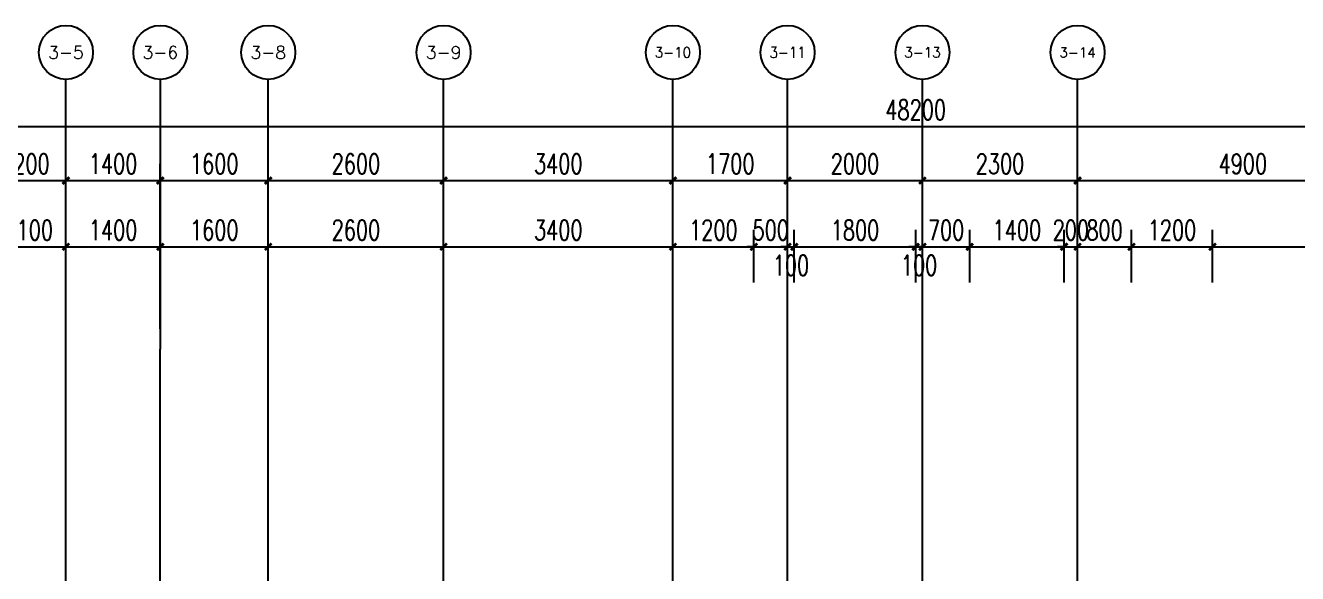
# Model space of a CAD drawing. Extents: x -129588 to 17450, y 1144 to 109436.
# Drawn here: x -33314 to -14453, y 34342 to 42469 of the extents above; entities that cross this region are included whole.
import ezdxf
from ezdxf.enums import TextEntityAlignment as Align

# ---------------------------------------------------------------- set-up
doc = ezdxf.new("R2010")
doc.units = 0
doc.header["$LTSCALE"] = 1000
doc.header["$MEASUREMENT"] = 0
for name, color, linetype in [('A-第三道尺寸线', 105, 'Continuous'), ('AXIS', 3, 'Continuous'), ('AXIS_TEXT', 7, 'Continuous'), ('DOTE', 16, 'Continuous')]:
    doc.layers.add(name, color=color, linetype=linetype)
doc.styles.add('_TCH_AXIS', font='COMPLEX', dxfattribs={"bigfont": 'GBCBIG'})
doc.styles.add('_TCH_DIM_T3', font='SIMPLEX.shx', dxfattribs={"width": 0.705882, "bigfont": 'GBCBIG.shx'})
doc.styles.add('COMPLEX', font='COMPLEX')
doc.dimstyles.new('_TCH_ARCH&&100', dxfattribs={"dimtxt": 297.5, "dimasz": 100, "dimexe": 250, "dimexo": 300, "dimgap": 100, "dimtad": 1, "dimdec": 0, "dimzin": 0, "dimdsep": 46, "dimtxsty": '_TCH_DIM_T3', "dimblk": 'ARCHTICK', "dimcen": 0.09, "dimclrt": 7, "dimazin": 2, "dimtfac": 1, "dimtdec": 0, "dimtix": 1, "dimtmove": 2, "dimatfit": 3, "dimfxl": 0, "dimtolj": 1, "dimtzin": 0, "dimarcsym": 0})

# ---------------------------------------------------------------- blocks, each defined once
blk = doc.blocks.new('zhouxianssceng0329')
at = {"layer": 'DOTE'}
for p, q in [((-32714, 146898), (-32714, 156469)), ((-31314, 140298), (-31314, 156469)), ((-29714, 140298), (-29714, 156469)), ((-27114, 132090), (-27114, 156469)), ((-23714, 132090), (-23714, 156469)), ((-22014, 143398), (-22014, 156469)), ((-20014, 143398), (-20014, 156469)), ((-17714, 143398), (-17714, 156469))]:
    blk.add_line(p, q, dxfattribs=at)
blk = doc.blocks.new('_ArchTick')
at = {"color": 0, "linetype": 'ByBlock', "const_width": 0.4}
blk.add_lwpolyline([(-0.5, -0.5), (0.5, 0.5)], dxfattribs=at)
blk = doc.blocks.new('*D647')
at = {"layer": 'A-第三道尺寸线', "color": 0, "lineweight": -2, "transparency": 16777216}
for p, q in [((-33814, 38659), (-33814, 39437)), ((-32714, 38659), (-32714, 39437)), ((-33814, 39187), (-32714, 39187))]:
    blk.add_line(p, q, dxfattribs=at)
at = {"layer": 'Defpoints', "color": 0, "transparency": 16777216}
for p in [(-32714, 39187), (-33814, 38359), (-32714, 38359)]:
    blk.add_point(p, dxfattribs=at)
at = {"layer": 'A-第三道尺寸线', "color": 0, "lineweight": -2, "transparency": 16777216, "xscale": 100, "yscale": 100, "zscale": 100, "rotation": 180}
blk.add_blockref('_ArchTick', (-33814, 39187), dxfattribs=at)
at = {"layer": 'A-第三道尺寸线', "color": 0, "lineweight": -2, "transparency": 16777216, "xscale": 100, "yscale": 100, "zscale": 100}
blk.add_blockref('_ArchTick', (-32714, 39187), dxfattribs=at)
at = {"layer": 'A-第三道尺寸线', "color": 7, "transparency": 16777216, "insert": (-33264, 39435), "char_height": 297.5, "attachment_point": 5, "style": '_TCH_DIM_T3'}
blk.add_mtext('\\A1;1100', dxfattribs=at)
blk = doc.blocks.new('*D648')
at = {"layer": 'A-第三道尺寸线', "color": 0, "lineweight": -2, "transparency": 16777216}
for p, q in [((-32714, 38659), (-32714, 39437)), ((-31314, 38659), (-31314, 39437)), ((-32714, 39187), (-31314, 39187))]:
    blk.add_line(p, q, dxfattribs=at)
at = {"layer": 'Defpoints', "color": 0, "transparency": 16777216}
for p in [(-31314, 39187), (-32714, 38359), (-31314, 38359)]:
    blk.add_point(p, dxfattribs=at)
at = {"layer": 'A-第三道尺寸线', "color": 0, "lineweight": -2, "transparency": 16777216, "xscale": 100, "yscale": 100, "zscale": 100, "rotation": 180}
blk.add_blockref('_ArchTick', (-32714, 39187), dxfattribs=at)
at = {"layer": 'A-第三道尺寸线', "color": 0, "lineweight": -2, "transparency": 16777216, "xscale": 100, "yscale": 100, "zscale": 100}
blk.add_blockref('_ArchTick', (-31314, 39187), dxfattribs=at)
at = {"layer": 'A-第三道尺寸线', "color": 7, "transparency": 16777216, "insert": (-32014, 39435), "char_height": 297.5, "attachment_point": 5, "style": '_TCH_DIM_T3'}
blk.add_mtext('\\A1;1400', dxfattribs=at)
blk = doc.blocks.new('*D649')
at = {"layer": 'A-第三道尺寸线', "color": 0, "lineweight": -2, "transparency": 16777216}
for p, q in [((-31314, 38659), (-31314, 39437)), ((-29714, 38659), (-29714, 39437)), ((-31314, 39187), (-29714, 39187))]:
    blk.add_line(p, q, dxfattribs=at)
at = {"layer": 'Defpoints', "color": 0, "transparency": 16777216}
for p in [(-29714, 39187), (-31314, 38359), (-29714, 38359)]:
    blk.add_point(p, dxfattribs=at)
at = {"layer": 'A-第三道尺寸线', "color": 0, "lineweight": -2, "transparency": 16777216, "xscale": 100, "yscale": 100, "zscale": 100, "rotation": 180}
blk.add_blockref('_ArchTick', (-31314, 39187), dxfattribs=at)
at = {"layer": 'A-第三道尺寸线', "color": 0, "lineweight": -2, "transparency": 16777216, "xscale": 100, "yscale": 100, "zscale": 100}
blk.add_blockref('_ArchTick', (-29714, 39187), dxfattribs=at)
at = {"layer": 'A-第三道尺寸线', "color": 7, "transparency": 16777216, "insert": (-30514, 39435), "char_height": 297.5, "attachment_point": 5, "style": '_TCH_DIM_T3'}
blk.add_mtext('\\A1;1600', dxfattribs=at)
blk = doc.blocks.new('*D650')
at = {"layer": 'A-第三道尺寸线', "color": 0, "lineweight": -2, "transparency": 16777216}
for p, q in [((-29714, 38659), (-29714, 39437)), ((-27114, 38659), (-27114, 39437)), ((-29714, 39187), (-27114, 39187))]:
    blk.add_line(p, q, dxfattribs=at)
at = {"layer": 'Defpoints', "color": 0, "transparency": 16777216}
for p in [(-27114, 39187), (-29714, 38359), (-27114, 38359)]:
    blk.add_point(p, dxfattribs=at)
at = {"layer": 'A-第三道尺寸线', "color": 0, "lineweight": -2, "transparency": 16777216, "xscale": 100, "yscale": 100, "zscale": 100, "rotation": 180}
blk.add_blockref('_ArchTick', (-29714, 39187), dxfattribs=at)
at = {"layer": 'A-第三道尺寸线', "color": 0, "lineweight": -2, "transparency": 16777216, "xscale": 100, "yscale": 100, "zscale": 100}
blk.add_blockref('_ArchTick', (-27114, 39187), dxfattribs=at)
at = {"layer": 'A-第三道尺寸线', "color": 7, "transparency": 16777216, "insert": (-28414, 39435), "char_height": 297.5, "attachment_point": 5, "style": '_TCH_DIM_T3'}
blk.add_mtext('\\A1;2600', dxfattribs=at)
blk = doc.blocks.new('*D651')
at = {"layer": 'A-第三道尺寸线', "color": 0, "lineweight": -2, "transparency": 16777216}
for p, q in [((-27114, 38659), (-27114, 39437)), ((-23714, 38659), (-23714, 39437)), ((-27114, 39187), (-23714, 39187))]:
    blk.add_line(p, q, dxfattribs=at)
at = {"layer": 'Defpoints', "color": 0, "transparency": 16777216}
for p in [(-23714, 39187), (-27114, 38359), (-23714, 38359)]:
    blk.add_point(p, dxfattribs=at)
at = {"layer": 'A-第三道尺寸线', "color": 0, "lineweight": -2, "transparency": 16777216, "xscale": 100, "yscale": 100, "zscale": 100, "rotation": 180}
blk.add_blockref('_ArchTick', (-27114, 39187), dxfattribs=at)
at = {"layer": 'A-第三道尺寸线', "color": 0, "lineweight": -2, "transparency": 16777216, "xscale": 100, "yscale": 100, "zscale": 100}
blk.add_blockref('_ArchTick', (-23714, 39187), dxfattribs=at)
at = {"layer": 'A-第三道尺寸线', "color": 7, "transparency": 16777216, "insert": (-25414, 39435), "char_height": 297.5, "attachment_point": 5, "style": '_TCH_DIM_T3'}
blk.add_mtext('\\A1;3400', dxfattribs=at)
blk = doc.blocks.new('*D652')
at = {"layer": 'A-第三道尺寸线', "color": 0, "lineweight": -2, "transparency": 16777216}
for p, q in [((-23714, 38659), (-23714, 39437)), ((-22514, 38659), (-22514, 39437)), ((-23714, 39187), (-22514, 39187))]:
    blk.add_line(p, q, dxfattribs=at)
at = {"layer": 'Defpoints', "color": 0, "transparency": 16777216}
for p in [(-22514, 39187), (-23714, 38359), (-22514, 38359)]:
    blk.add_point(p, dxfattribs=at)
at = {"layer": 'A-第三道尺寸线', "color": 0, "lineweight": -2, "transparency": 16777216, "xscale": 100, "yscale": 100, "zscale": 100, "rotation": 180}
blk.add_blockref('_ArchTick', (-23714, 39187), dxfattribs=at)
at = {"layer": 'A-第三道尺寸线', "color": 0, "lineweight": -2, "transparency": 16777216, "xscale": 100, "yscale": 100, "zscale": 100}
blk.add_blockref('_ArchTick', (-22514, 39187), dxfattribs=at)
at = {"layer": 'A-第三道尺寸线', "color": 7, "transparency": 16777216, "insert": (-23114, 39435), "char_height": 297.5, "attachment_point": 5, "style": '_TCH_DIM_T3'}
blk.add_mtext('\\A1;1200', dxfattribs=at)
blk = doc.blocks.new('*D653')
at = {"layer": 'A-第三道尺寸线', "color": 0, "lineweight": -2, "transparency": 16777216}
for p, q in [((-22514, 38659), (-22514, 39437)), ((-22014, 38659), (-22014, 39437)), ((-22514, 39187), (-22614, 39187)), ((-22514, 39187), (-22014, 39187)), ((-22014, 39187), (-21914, 39187))]:
    blk.add_line(p, q, dxfattribs=at)
at = {"layer": 'Defpoints', "color": 0, "transparency": 16777216}
for p in [(-22014, 39187), (-22514, 38359), (-22014, 38359)]:
    blk.add_point(p, dxfattribs=at)
at = {"layer": 'A-第三道尺寸线', "color": 0, "lineweight": -2, "transparency": 16777216, "xscale": 100, "yscale": 100, "zscale": 100}
blk.add_blockref('_ArchTick', (-22514, 39187), dxfattribs=at)
at = {"layer": 'A-第三道尺寸线', "color": 0, "lineweight": -2, "transparency": 16777216, "xscale": 100, "yscale": 100, "zscale": 100, "rotation": 180}
blk.add_blockref('_ArchTick', (-22014, 39187), dxfattribs=at)
at = {"layer": 'A-第三道尺寸线', "color": 7, "transparency": 16777216, "insert": (-22264, 39435), "char_height": 297.5, "attachment_point": 5, "style": '_TCH_DIM_T3'}
blk.add_mtext('\\A1;500', dxfattribs=at)
blk = doc.blocks.new('*D654')
at = {"layer": 'A-第三道尺寸线', "color": 0, "lineweight": -2, "transparency": 16777216}
for p, q in [((-22014, 38659), (-22014, 39437)), ((-21914, 38659), (-21914, 39437)), ((-22014, 39187), (-22114, 39187)), ((-22014, 39187), (-21914, 39187)), ((-21914, 39187), (-21814, 39187))]:
    blk.add_line(p, q, dxfattribs=at)
at = {"layer": 'Defpoints', "color": 0, "transparency": 16777216}
for p in [(-21914, 39187), (-22014, 38359), (-21914, 38359)]:
    blk.add_point(p, dxfattribs=at)
at = {"layer": 'A-第三道尺寸线', "color": 0, "lineweight": -2, "transparency": 16777216, "xscale": 100, "yscale": 100, "zscale": 100}
blk.add_blockref('_ArchTick', (-22014, 39187), dxfattribs=at)
at = {"layer": 'A-第三道尺寸线', "color": 0, "lineweight": -2, "transparency": 16777216, "xscale": 100, "yscale": 100, "zscale": 100, "rotation": 180}
blk.add_blockref('_ArchTick', (-21914, 39187), dxfattribs=at)
at = {"layer": 'A-第三道尺寸线', "color": 7, "transparency": 16777216, "insert": (-21964, 38912), "char_height": 297.5, "attachment_point": 5, "style": '_TCH_DIM_T3'}
blk.add_mtext('\\A1;100', dxfattribs=at)
blk = doc.blocks.new('*D655')
at = {"layer": 'A-第三道尺寸线', "color": 0, "lineweight": -2, "transparency": 16777216}
for p, q in [((-21914, 38659), (-21914, 39437)), ((-20114, 38659), (-20114, 39437)), ((-21914, 39187), (-20114, 39187))]:
    blk.add_line(p, q, dxfattribs=at)
at = {"layer": 'Defpoints', "color": 0, "transparency": 16777216}
for p in [(-20114, 39187), (-21914, 38359), (-20114, 38359)]:
    blk.add_point(p, dxfattribs=at)
at = {"layer": 'A-第三道尺寸线', "color": 0, "lineweight": -2, "transparency": 16777216, "xscale": 100, "yscale": 100, "zscale": 100, "rotation": 180}
blk.add_blockref('_ArchTick', (-21914, 39187), dxfattribs=at)
at = {"layer": 'A-第三道尺寸线', "color": 0, "lineweight": -2, "transparency": 16777216, "xscale": 100, "yscale": 100, "zscale": 100}
blk.add_blockref('_ArchTick', (-20114, 39187), dxfattribs=at)
at = {"layer": 'A-第三道尺寸线', "color": 7, "transparency": 16777216, "insert": (-21014, 39435), "char_height": 297.5, "attachment_point": 5, "style": '_TCH_DIM_T3'}
blk.add_mtext('\\A1;1800', dxfattribs=at)
blk = doc.blocks.new('*D656')
at = {"layer": 'A-第三道尺寸线', "color": 0, "lineweight": -2, "transparency": 16777216}
for p, q in [((-20114, 38659), (-20114, 39437)), ((-20014, 38659), (-20014, 39437)), ((-20114, 39187), (-20214, 39187)), ((-20114, 39187), (-20014, 39187)), ((-20014, 39187), (-19914, 39187))]:
    blk.add_line(p, q, dxfattribs=at)
at = {"layer": 'Defpoints', "color": 0, "transparency": 16777216}
for p in [(-20014, 39187), (-20114, 38359), (-20014, 38359)]:
    blk.add_point(p, dxfattribs=at)
at = {"layer": 'A-第三道尺寸线', "color": 0, "lineweight": -2, "transparency": 16777216, "xscale": 100, "yscale": 100, "zscale": 100}
blk.add_blockref('_ArchTick', (-20114, 39187), dxfattribs=at)
at = {"layer": 'A-第三道尺寸线', "color": 0, "lineweight": -2, "transparency": 16777216, "xscale": 100, "yscale": 100, "zscale": 100, "rotation": 180}
blk.add_blockref('_ArchTick', (-20014, 39187), dxfattribs=at)
at = {"layer": 'A-第三道尺寸线', "color": 7, "transparency": 16777216, "insert": (-20064, 38912), "char_height": 297.5, "attachment_point": 5, "style": '_TCH_DIM_T3'}
blk.add_mtext('\\A1;100', dxfattribs=at)
blk = doc.blocks.new('*D657')
at = {"layer": 'A-第三道尺寸线', "color": 0, "lineweight": -2, "transparency": 16777216}
for p, q in [((-20014, 38659), (-20014, 39437)), ((-19314, 38659), (-19314, 39437)), ((-20014, 39187), (-20114, 39187)), ((-20014, 39187), (-19314, 39187)), ((-19314, 39187), (-19214, 39187))]:
    blk.add_line(p, q, dxfattribs=at)
at = {"layer": 'Defpoints', "color": 0, "transparency": 16777216}
for p in [(-19314, 39187), (-20014, 38359), (-19314, 38359)]:
    blk.add_point(p, dxfattribs=at)
at = {"layer": 'A-第三道尺寸线', "color": 0, "lineweight": -2, "transparency": 16777216, "xscale": 100, "yscale": 100, "zscale": 100}
blk.add_blockref('_ArchTick', (-20014, 39187), dxfattribs=at)
at = {"layer": 'A-第三道尺寸线', "color": 0, "lineweight": -2, "transparency": 16777216, "xscale": 100, "yscale": 100, "zscale": 100, "rotation": 180}
blk.add_blockref('_ArchTick', (-19314, 39187), dxfattribs=at)
at = {"layer": 'A-第三道尺寸线', "color": 7, "transparency": 16777216, "insert": (-19664, 39435), "char_height": 297.5, "attachment_point": 5, "style": '_TCH_DIM_T3'}
blk.add_mtext('\\A1;700', dxfattribs=at)
blk = doc.blocks.new('*D658')
at = {"layer": 'A-第三道尺寸线', "color": 0, "lineweight": -2, "transparency": 16777216}
for p, q in [((-19314, 38659), (-19314, 39437)), ((-17914, 38659), (-17914, 39437)), ((-19314, 39187), (-17914, 39187))]:
    blk.add_line(p, q, dxfattribs=at)
at = {"layer": 'Defpoints', "color": 0, "transparency": 16777216}
for p in [(-17914, 39187), (-19314, 38359), (-17914, 38359)]:
    blk.add_point(p, dxfattribs=at)
at = {"layer": 'A-第三道尺寸线', "color": 0, "lineweight": -2, "transparency": 16777216, "xscale": 100, "yscale": 100, "zscale": 100, "rotation": 180}
blk.add_blockref('_ArchTick', (-19314, 39187), dxfattribs=at)
at = {"layer": 'A-第三道尺寸线', "color": 0, "lineweight": -2, "transparency": 16777216, "xscale": 100, "yscale": 100, "zscale": 100}
blk.add_blockref('_ArchTick', (-17914, 39187), dxfattribs=at)
at = {"layer": 'A-第三道尺寸线', "color": 7, "transparency": 16777216, "insert": (-18614, 39435), "char_height": 297.5, "attachment_point": 5, "style": '_TCH_DIM_T3'}
blk.add_mtext('\\A1;1400', dxfattribs=at)
blk = doc.blocks.new('*D659')
at = {"layer": 'A-第三道尺寸线', "color": 0, "lineweight": -2, "transparency": 16777216}
for p, q in [((-17914, 38659), (-17914, 39437)), ((-17714, 38659), (-17714, 39437)), ((-17914, 39187), (-18014, 39187)), ((-17914, 39187), (-17714, 39187)), ((-17714, 39187), (-17614, 39187))]:
    blk.add_line(p, q, dxfattribs=at)
at = {"layer": 'Defpoints', "color": 0, "transparency": 16777216}
for p in [(-17714, 39187), (-17914, 38359), (-17714, 38359)]:
    blk.add_point(p, dxfattribs=at)
at = {"layer": 'A-第三道尺寸线', "color": 0, "lineweight": -2, "transparency": 16777216, "xscale": 100, "yscale": 100, "zscale": 100}
blk.add_blockref('_ArchTick', (-17914, 39187), dxfattribs=at)
at = {"layer": 'A-第三道尺寸线', "color": 0, "lineweight": -2, "transparency": 16777216, "xscale": 100, "yscale": 100, "zscale": 100, "rotation": 180}
blk.add_blockref('_ArchTick', (-17714, 39187), dxfattribs=at)
at = {"layer": 'A-第三道尺寸线', "color": 7, "transparency": 16777216, "insert": (-17814, 39435), "char_height": 297.5, "attachment_point": 5, "style": '_TCH_DIM_T3'}
blk.add_mtext('\\A1;200', dxfattribs=at)
blk = doc.blocks.new('*D660')
at = {"layer": 'A-第三道尺寸线', "color": 0, "lineweight": -2, "transparency": 16777216}
for p, q in [((-17714, 38659), (-17714, 39437)), ((-16914, 38659), (-16914, 39437)), ((-17714, 39187), (-16914, 39187))]:
    blk.add_line(p, q, dxfattribs=at)
at = {"layer": 'Defpoints', "color": 0, "transparency": 16777216}
for p in [(-16914, 39187), (-17714, 38359), (-16914, 38359)]:
    blk.add_point(p, dxfattribs=at)
at = {"layer": 'A-第三道尺寸线', "color": 0, "lineweight": -2, "transparency": 16777216, "xscale": 100, "yscale": 100, "zscale": 100, "rotation": 180}
blk.add_blockref('_ArchTick', (-17714, 39187), dxfattribs=at)
at = {"layer": 'A-第三道尺寸线', "color": 0, "lineweight": -2, "transparency": 16777216, "xscale": 100, "yscale": 100, "zscale": 100}
blk.add_blockref('_ArchTick', (-16914, 39187), dxfattribs=at)
at = {"layer": 'A-第三道尺寸线', "color": 7, "transparency": 16777216, "insert": (-17314, 39435), "char_height": 297.5, "attachment_point": 5, "style": '_TCH_DIM_T3'}
blk.add_mtext('\\A1;800', dxfattribs=at)
blk = doc.blocks.new('*D661')
at = {"layer": 'A-第三道尺寸线', "color": 0, "lineweight": -2, "transparency": 16777216}
for p, q in [((-16914, 38659), (-16914, 39437)), ((-15714, 38659), (-15714, 39437)), ((-16914, 39187), (-15714, 39187))]:
    blk.add_line(p, q, dxfattribs=at)
at = {"layer": 'Defpoints', "color": 0, "transparency": 16777216}
for p in [(-15714, 39187), (-16914, 38359), (-15714, 38359)]:
    blk.add_point(p, dxfattribs=at)
at = {"layer": 'A-第三道尺寸线', "color": 0, "lineweight": -2, "transparency": 16777216, "xscale": 100, "yscale": 100, "zscale": 100, "rotation": 180}
blk.add_blockref('_ArchTick', (-16914, 39187), dxfattribs=at)
at = {"layer": 'A-第三道尺寸线', "color": 0, "lineweight": -2, "transparency": 16777216, "xscale": 100, "yscale": 100, "zscale": 100}
blk.add_blockref('_ArchTick', (-15714, 39187), dxfattribs=at)
at = {"layer": 'A-第三道尺寸线', "color": 7, "transparency": 16777216, "insert": (-16314, 39435), "char_height": 297.5, "attachment_point": 5, "style": '_TCH_DIM_T3'}
blk.add_mtext('\\A1;1200', dxfattribs=at)
blk = doc.blocks.new('*D662')
at = {"layer": 'A-第三道尺寸线', "color": 0, "lineweight": -2, "transparency": 16777216}
for p, q in [((-15714, 38659), (-15714, 39437)), ((-9714, 38659), (-9714, 39437)), ((-15714, 39187), (-9714, 39187))]:
    blk.add_line(p, q, dxfattribs=at)
at = {"layer": 'Defpoints', "color": 0, "transparency": 16777216}
for p in [(-9714, 39187), (-15714, 38359), (-9714, 38359)]:
    blk.add_point(p, dxfattribs=at)
at = {"layer": 'A-第三道尺寸线', "color": 0, "lineweight": -2, "transparency": 16777216, "xscale": 100, "yscale": 100, "zscale": 100, "rotation": 180}
blk.add_blockref('_ArchTick', (-15714, 39187), dxfattribs=at)
at = {"layer": 'A-第三道尺寸线', "color": 0, "lineweight": -2, "transparency": 16777216, "xscale": 100, "yscale": 100, "zscale": 100}
blk.add_blockref('_ArchTick', (-9714, 39187), dxfattribs=at)
at = {"layer": 'A-第三道尺寸线', "color": 7, "transparency": 16777216, "insert": (-12714, 39435), "char_height": 297.5, "attachment_point": 5, "style": '_TCH_DIM_T3'}
blk.add_mtext('\\A1;6000', dxfattribs=at)
blk = doc.blocks.new('*D940')
at = {"layer": 'AXIS', "color": 0, "lineweight": -2, "transparency": 16777216}
for p, q in [((-33914, 37969), (-33914, 40419)), ((-32714, 37969), (-32714, 40419)), ((-33914, 40169), (-32714, 40169))]:
    blk.add_line(p, q, dxfattribs=at)
at = {"layer": 'Defpoints', "color": 0, "transparency": 16777216}
for p in [(-32714, 40169), (-33914, 37669), (-32714, 37669)]:
    blk.add_point(p, dxfattribs=at)
at = {"layer": 'AXIS', "color": 0, "lineweight": -2, "transparency": 16777216, "xscale": 100, "yscale": 100, "zscale": 100, "rotation": 180}
blk.add_blockref('_ArchTick', (-33914, 40169), dxfattribs=at)
at = {"layer": 'AXIS', "color": 0, "lineweight": -2, "transparency": 16777216, "xscale": 100, "yscale": 100, "zscale": 100}
blk.add_blockref('_ArchTick', (-32714, 40169), dxfattribs=at)
at = {"layer": 'AXIS', "color": 7, "transparency": 16777216, "insert": (-33314, 40418), "char_height": 297.5, "attachment_point": 5, "style": '_TCH_DIM_T3'}
blk.add_mtext('\\A1;1200', dxfattribs=at)
blk = doc.blocks.new('*D941')
at = {"layer": 'AXIS', "color": 0, "lineweight": -2, "transparency": 16777216}
for p, q in [((-32714, 37969), (-32714, 40419)), ((-31314, 37969), (-31314, 40419)), ((-32714, 40169), (-31314, 40169))]:
    blk.add_line(p, q, dxfattribs=at)
at = {"layer": 'Defpoints', "color": 0, "transparency": 16777216}
for p in [(-31314, 40169), (-32714, 37669), (-31314, 37669)]:
    blk.add_point(p, dxfattribs=at)
at = {"layer": 'AXIS', "color": 0, "lineweight": -2, "transparency": 16777216, "xscale": 100, "yscale": 100, "zscale": 100, "rotation": 180}
blk.add_blockref('_ArchTick', (-32714, 40169), dxfattribs=at)
at = {"layer": 'AXIS', "color": 0, "lineweight": -2, "transparency": 16777216, "xscale": 100, "yscale": 100, "zscale": 100}
blk.add_blockref('_ArchTick', (-31314, 40169), dxfattribs=at)
at = {"layer": 'AXIS', "color": 7, "transparency": 16777216, "insert": (-32014, 40418), "char_height": 297.5, "attachment_point": 5, "style": '_TCH_DIM_T3'}
blk.add_mtext('\\A1;1400', dxfattribs=at)
blk = doc.blocks.new('*D942')
at = {"layer": 'AXIS', "color": 0, "lineweight": -2, "transparency": 16777216}
for p, q in [((-31314, 37969), (-31314, 40419)), ((-29714, 37969), (-29714, 40419)), ((-31314, 40169), (-29714, 40169))]:
    blk.add_line(p, q, dxfattribs=at)
at = {"layer": 'Defpoints', "color": 0, "transparency": 16777216}
for p in [(-29714, 40169), (-31314, 37669), (-29714, 37669)]:
    blk.add_point(p, dxfattribs=at)
at = {"layer": 'AXIS', "color": 0, "lineweight": -2, "transparency": 16777216, "xscale": 100, "yscale": 100, "zscale": 100, "rotation": 180}
blk.add_blockref('_ArchTick', (-31314, 40169), dxfattribs=at)
at = {"layer": 'AXIS', "color": 0, "lineweight": -2, "transparency": 16777216, "xscale": 100, "yscale": 100, "zscale": 100}
blk.add_blockref('_ArchTick', (-29714, 40169), dxfattribs=at)
at = {"layer": 'AXIS', "color": 7, "transparency": 16777216, "insert": (-30514, 40418), "char_height": 297.5, "attachment_point": 5, "style": '_TCH_DIM_T3'}
blk.add_mtext('\\A1;1600', dxfattribs=at)
blk = doc.blocks.new('*D943')
at = {"layer": 'AXIS', "color": 0, "lineweight": -2, "transparency": 16777216}
for p, q in [((-29714, 37969), (-29714, 40419)), ((-27114, 37969), (-27114, 40419)), ((-29714, 40169), (-27114, 40169))]:
    blk.add_line(p, q, dxfattribs=at)
at = {"layer": 'Defpoints', "color": 0, "transparency": 16777216}
for p in [(-27114, 40169), (-29714, 37669), (-27114, 37669)]:
    blk.add_point(p, dxfattribs=at)
at = {"layer": 'AXIS', "color": 0, "lineweight": -2, "transparency": 16777216, "xscale": 100, "yscale": 100, "zscale": 100, "rotation": 180}
blk.add_blockref('_ArchTick', (-29714, 40169), dxfattribs=at)
at = {"layer": 'AXIS', "color": 0, "lineweight": -2, "transparency": 16777216, "xscale": 100, "yscale": 100, "zscale": 100}
blk.add_blockref('_ArchTick', (-27114, 40169), dxfattribs=at)
at = {"layer": 'AXIS', "color": 7, "transparency": 16777216, "insert": (-28414, 40418), "char_height": 297.5, "attachment_point": 5, "style": '_TCH_DIM_T3'}
blk.add_mtext('\\A1;2600', dxfattribs=at)
blk = doc.blocks.new('*D944')
at = {"layer": 'AXIS', "color": 0, "lineweight": -2, "transparency": 16777216}
for p, q in [((-27114, 37969), (-27114, 40419)), ((-23714, 37969), (-23714, 40419)), ((-27114, 40169), (-23714, 40169))]:
    blk.add_line(p, q, dxfattribs=at)
at = {"layer": 'Defpoints', "color": 0, "transparency": 16777216}
for p in [(-23714, 40169), (-27114, 37669), (-23714, 37669)]:
    blk.add_point(p, dxfattribs=at)
at = {"layer": 'AXIS', "color": 0, "lineweight": -2, "transparency": 16777216, "xscale": 100, "yscale": 100, "zscale": 100, "rotation": 180}
blk.add_blockref('_ArchTick', (-27114, 40169), dxfattribs=at)
at = {"layer": 'AXIS', "color": 0, "lineweight": -2, "transparency": 16777216, "xscale": 100, "yscale": 100, "zscale": 100}
blk.add_blockref('_ArchTick', (-23714, 40169), dxfattribs=at)
at = {"layer": 'AXIS', "color": 7, "transparency": 16777216, "insert": (-25414, 40418), "char_height": 297.5, "attachment_point": 5, "style": '_TCH_DIM_T3'}
blk.add_mtext('\\A1;3400', dxfattribs=at)
blk = doc.blocks.new('*D945')
at = {"layer": 'AXIS', "color": 0, "lineweight": -2, "transparency": 16777216}
for p, q in [((-23714, 37969), (-23714, 40419)), ((-22014, 37969), (-22014, 40419)), ((-23714, 40169), (-22014, 40169))]:
    blk.add_line(p, q, dxfattribs=at)
at = {"layer": 'Defpoints', "color": 0, "transparency": 16777216}
for p in [(-22014, 40169), (-23714, 37669), (-22014, 37669)]:
    blk.add_point(p, dxfattribs=at)
at = {"layer": 'AXIS', "color": 0, "lineweight": -2, "transparency": 16777216, "xscale": 100, "yscale": 100, "zscale": 100, "rotation": 180}
blk.add_blockref('_ArchTick', (-23714, 40169), dxfattribs=at)
at = {"layer": 'AXIS', "color": 0, "lineweight": -2, "transparency": 16777216, "xscale": 100, "yscale": 100, "zscale": 100}
blk.add_blockref('_ArchTick', (-22014, 40169), dxfattribs=at)
at = {"layer": 'AXIS', "color": 7, "transparency": 16777216, "insert": (-22864, 40418), "char_height": 297.5, "attachment_point": 5, "style": '_TCH_DIM_T3'}
blk.add_mtext('\\A1;1700', dxfattribs=at)
blk = doc.blocks.new('*D946')
at = {"layer": 'AXIS', "color": 0, "lineweight": -2, "transparency": 16777216}
for p, q in [((-22014, 37969), (-22014, 40419)), ((-20014, 37969), (-20014, 40419)), ((-22014, 40169), (-20014, 40169))]:
    blk.add_line(p, q, dxfattribs=at)
at = {"layer": 'Defpoints', "color": 0, "transparency": 16777216}
for p in [(-20014, 40169), (-22014, 37669), (-20014, 37669)]:
    blk.add_point(p, dxfattribs=at)
at = {"layer": 'AXIS', "color": 0, "lineweight": -2, "transparency": 16777216, "xscale": 100, "yscale": 100, "zscale": 100, "rotation": 180}
blk.add_blockref('_ArchTick', (-22014, 40169), dxfattribs=at)
at = {"layer": 'AXIS', "color": 0, "lineweight": -2, "transparency": 16777216, "xscale": 100, "yscale": 100, "zscale": 100}
blk.add_blockref('_ArchTick', (-20014, 40169), dxfattribs=at)
at = {"layer": 'AXIS', "color": 7, "transparency": 16777216, "insert": (-21014, 40418), "char_height": 297.5, "attachment_point": 5, "style": '_TCH_DIM_T3'}
blk.add_mtext('\\A1;2000', dxfattribs=at)
blk = doc.blocks.new('*D947')
at = {"layer": 'AXIS', "color": 0, "lineweight": -2, "transparency": 16777216}
for p, q in [((-20014, 37969), (-20014, 40419)), ((-17714, 37969), (-17714, 40419)), ((-20014, 40169), (-17714, 40169))]:
    blk.add_line(p, q, dxfattribs=at)
at = {"layer": 'Defpoints', "color": 0, "transparency": 16777216}
for p in [(-17714, 40169), (-20014, 37669), (-17714, 37669)]:
    blk.add_point(p, dxfattribs=at)
at = {"layer": 'AXIS', "color": 0, "lineweight": -2, "transparency": 16777216, "xscale": 100, "yscale": 100, "zscale": 100, "rotation": 180}
blk.add_blockref('_ArchTick', (-20014, 40169), dxfattribs=at)
at = {"layer": 'AXIS', "color": 0, "lineweight": -2, "transparency": 16777216, "xscale": 100, "yscale": 100, "zscale": 100}
blk.add_blockref('_ArchTick', (-17714, 40169), dxfattribs=at)
at = {"layer": 'AXIS', "color": 7, "transparency": 16777216, "insert": (-18864, 40418), "char_height": 297.5, "attachment_point": 5, "style": '_TCH_DIM_T3'}
blk.add_mtext('\\A1;2300', dxfattribs=at)
blk = doc.blocks.new('*D948')
at = {"layer": 'AXIS', "color": 0, "lineweight": -2, "transparency": 16777216}
for p, q in [((-17714, 37969), (-17714, 40419)), ((-12814, 37969), (-12814, 40419)), ((-17714, 40169), (-12814, 40169))]:
    blk.add_line(p, q, dxfattribs=at)
at = {"layer": 'Defpoints', "color": 0, "transparency": 16777216}
for p in [(-12814, 40169), (-17714, 37669), (-12814, 37669)]:
    blk.add_point(p, dxfattribs=at)
at = {"layer": 'AXIS', "color": 0, "lineweight": -2, "transparency": 16777216, "xscale": 100, "yscale": 100, "zscale": 100, "rotation": 180}
blk.add_blockref('_ArchTick', (-17714, 40169), dxfattribs=at)
at = {"layer": 'AXIS', "color": 0, "lineweight": -2, "transparency": 16777216, "xscale": 100, "yscale": 100, "zscale": 100}
blk.add_blockref('_ArchTick', (-12814, 40169), dxfattribs=at)
at = {"layer": 'AXIS', "color": 7, "transparency": 16777216, "insert": (-15264, 40418), "char_height": 297.5, "attachment_point": 5, "style": '_TCH_DIM_T3'}
blk.add_mtext('\\A1;4900', dxfattribs=at)
blk = doc.blocks.new('*D955')
at = {"layer": 'AXIS', "color": 0, "lineweight": -2, "transparency": 16777216}
for p, q in [((-44214, 39737), (-44214, 41219)), ((3986, 39737), (3986, 41219)), ((-44214, 40969), (3986, 40969))]:
    blk.add_line(p, q, dxfattribs=at)
at = {"layer": 'Defpoints', "color": 0, "transparency": 16777216}
for p in [(3986, 40969), (-44214, 39437), (3986, 39437)]:
    blk.add_point(p, dxfattribs=at)
at = {"layer": 'AXIS', "color": 0, "lineweight": -2, "transparency": 16777216, "xscale": 100, "yscale": 100, "zscale": 100, "rotation": 180}
blk.add_blockref('_ArchTick', (-44214, 40969), dxfattribs=at)
at = {"layer": 'AXIS', "color": 0, "lineweight": -2, "transparency": 16777216, "xscale": 100, "yscale": 100, "zscale": 100}
blk.add_blockref('_ArchTick', (3986, 40969), dxfattribs=at)
at = {"layer": 'AXIS', "color": 7, "transparency": 16777216, "insert": (-20114, 41218), "char_height": 297.5, "attachment_point": 5, "style": '_TCH_DIM_T3'}
blk.add_mtext('\\A1;48200', dxfattribs=at)
blk = doc.blocks.new('_AXISO')
blk.add_circle((0, 0), 0.5)
at = {"layer": 'AXIS_TEXT', "style": 'COMPLEX', "width": 1.041667}
blk.add_attdef('A', text='', height=0.56, dxfattribs=at).set_placement((-0.25, -0.28), (0.25, -0.28), align=Align.FIT)

msp = doc.modelspace()

# ---------------------------------------------------------------- linework, layer by layer
at = {"layer": 'AXIS'}
for p, q in [((-32713.7, 37669.4), (-32713.7, 41669.4)), ((-31313.7, 37669.4), (-31313.7, 41669.4)), ((-29713.7, 37669.4), (-29713.7, 41669.4)), ((-27113.7, 37669.4), (-27113.7, 41669.4)), ((-23713.7, 37669.4), (-23713.7, 41669.4)), ((-22013.7, 37669.4), (-22013.7, 41669.4)), ((-20013.7, 37669.4), (-20013.7, 41669.4)), ((-17713.7, 37669.4), (-17713.7, 41669.4))]:
    msp.add_line(p, q, dxfattribs=at)

# ---------------------------------------------------------------- block references
msp.add_blockref('zhouxianssceng0329', (0, -118800))
ref = msp.add_blockref('_AXISO', (-32713.7, 42069.4), dxfattribs=dict(at, xscale=800, yscale=800, zscale=800))
ref.add_attrib('A', '3-5', dxfattribs={"layer": 'AXIS_TEXT', "height": 187.78, "style": '_TCH_AXIS'}).set_placement((-32977.5, 41975.5), (-32449.9, 41975.5), align=Align.FIT)
ref = msp.add_blockref('_AXISO', (-31313.7, 42069.4), dxfattribs=dict(at, xscale=800, yscale=800, zscale=800))
ref.add_attrib('A', '3-6', dxfattribs={"layer": 'AXIS_TEXT', "height": 187.78, "style": '_TCH_AXIS'}).set_placement((-31577.5, 41975.5), (-31049.9, 41975.5), align=Align.FIT)
ref = msp.add_blockref('_AXISO', (-29713.7, 42069.4), dxfattribs=dict(at, xscale=800, yscale=800, zscale=800))
ref.add_attrib('A', '3-8', dxfattribs={"layer": 'AXIS_TEXT', "height": 187.78, "style": '_TCH_AXIS'}).set_placement((-29977.5, 41975.5), (-29449.9, 41975.5), align=Align.FIT)
ref = msp.add_blockref('_AXISO', (-27113.7, 42069.4), dxfattribs=dict(at, xscale=800, yscale=800, zscale=800))
ref.add_attrib('A', '3-9', dxfattribs={"layer": 'AXIS_TEXT', "height": 187.78, "style": '_TCH_AXIS'}).set_placement((-27377.5, 41975.5), (-26849.9, 41975.5), align=Align.FIT)
ref = msp.add_blockref('_AXISO', (-23713.7, 42069.4), dxfattribs=dict(at, xscale=800, yscale=800, zscale=800))
ref.add_attrib('A', '3-10', dxfattribs={"layer": 'AXIS_TEXT', "height": 152.88, "style": '_TCH_AXIS'}).set_placement((-23983.1, 41992.9), (-23444.4, 41992.9), align=Align.FIT)
ref = msp.add_blockref('_AXISO', (-22013.7, 42069.4), dxfattribs=dict(at, xscale=800, yscale=800, zscale=800))
ref.add_attrib('A', '3-11', dxfattribs={"layer": 'AXIS_TEXT', "height": 163.05, "style": '_TCH_AXIS'}).set_placement((-22281.6, 41987.9), (-21745.8, 41987.9), align=Align.FIT)
ref = msp.add_blockref('_AXISO', (-20013.7, 42069.4), dxfattribs=dict(at, xscale=800, yscale=800, zscale=800))
ref.add_attrib('A', '3-13', dxfattribs={"layer": 'AXIS_TEXT', "height": 152.88, "style": '_TCH_AXIS'}).set_placement((-20283.1, 41992.9), (-19744.4, 41992.9), align=Align.FIT)
ref = msp.add_blockref('_AXISO', (-17713.7, 42069.4), dxfattribs=dict(at, xscale=800, yscale=800, zscale=800))
ref.add_attrib('A', '3-14', dxfattribs={"layer": 'AXIS_TEXT', "height": 149.15, "style": '_TCH_AXIS'}).set_placement((-17983.6, 41994.8), (-17443.8, 41994.8), align=Align.FIT)

# ---------------------------------------------------------------- dimensions: what is measured, and where the dimension line sits
at = {"layer": 'A-第三道尺寸线'}
for p1, p2, picture, middle in [((-33813.7, 38359.4), (-32713.7, 38359.4), '*D647', (-33263.7, 39435.3)), ((-32713.7, 38359.4), (-31313.7, 38359.4), '*D648', (-32013.7, 39435.3)), ((-31313.7, 38359.4), (-29713.7, 38359.4), '*D649', (-30513.7, 39435.3)), ((-29713.7, 38359.4), (-27113.7, 38359.4), '*D650', (-28413.7, 39435.3)), ((-27113.7, 38359.4), (-23713.7, 38359.4), '*D651', (-25413.7, 39435.3)), ((-23713.7, 38359.4), (-22513.7, 38359.4), '*D652', (-23113.7, 39435.3)), ((-22513.7, 38359.4), (-22013.7, 38359.4), '*D653', (-22263.7, 39435.3)), ((-21913.7, 38359.4), (-20113.7, 38359.4), '*D655', (-21013.7, 39435.3)), ((-20013.7, 38359.4), (-19313.7, 38359.4), '*D657', (-19663.7, 39435.3)), ((-19313.7, 38359.4), (-17913.7, 38359.4), '*D658', (-18613.7, 39435.3)), ((-17913.7, 38359.4), (-17713.7, 38359.4), '*D659', (-17813.7, 39435.3)), ((-17713.7, 38359.4), (-16913.7, 38359.4), '*D660', (-17313.7, 39435.3)), ((-16913.7, 38359.4), (-15713.7, 38359.4), '*D661', (-16313.7, 39435.3)), ((-15713.7, 38359.4), (-9713.7, 38359.4), '*D662', (-12713.7, 39435.3))]:
    dim = msp.add_aligned_dim(p1=p1, p2=p2, distance=827.2, dimstyle='_TCH_ARCH&&100', dxfattribs=at)
    dim.commit()
    dim.dimension.update_dxf_attribs({"geometry": picture, "text_midpoint": middle})
for base, p1, p2, picture, middle in [((-21913.7, 39186.6), (-22013.7, 38359.4), (-21913.7, 38359.4), '*D654', (-21963.7, 38911.6)), ((-20013.7, 39186.6), (-20113.7, 38359.4), (-20013.7, 38359.4), '*D656', (-20063.7, 38911.6))]:
    dim = msp.add_linear_dim(base=base, p1=p1, p2=p2, angle=0, dimstyle='_TCH_ARCH&&100', dxfattribs=at)
    dim.commit()
    dim.dimension.update_dxf_attribs({"geometry": picture, "text_midpoint": middle, "dimtype": 129})
at = {"layer": 'AXIS'}
for p1, p2, distance, picture, middle in [((-44213.7, 39436.6), (3986.3, 39436.6), 1532.8, '*D955', (-20113.7, 41218.1)), ((-33913.7, 37669.4), (-32713.7, 37669.4), 2500, '*D940', (-33313.7, 40418.1)), ((-32713.7, 37669.4), (-31313.7, 37669.4), 2500, '*D941', (-32013.7, 40418.1)), ((-31313.7, 37669.4), (-29713.7, 37669.4), 2500, '*D942', (-30513.7, 40418.1)), ((-29713.7, 37669.4), (-27113.7, 37669.4), 2500, '*D943', (-28413.7, 40418.1)), ((-27113.7, 37669.4), (-23713.7, 37669.4), 2500, '*D944', (-25413.7, 40418.1)), ((-23713.7, 37669.4), (-22013.7, 37669.4), 2500, '*D945', (-22863.7, 40418.1)), ((-22013.7, 37669.4), (-20013.7, 37669.4), 2500, '*D946', (-21013.7, 40418.1)), ((-20013.7, 37669.4), (-17713.7, 37669.4), 2500, '*D947', (-18863.7, 40418.1)), ((-17713.7, 37669.4), (-12813.7, 37669.4), 2500, '*D948', (-15263.7, 40418.1))]:
    dim = msp.add_aligned_dim(p1=p1, p2=p2, distance=distance, dimstyle='_TCH_ARCH&&100', dxfattribs=at)
    dim.commit()
    dim.dimension.update_dxf_attribs({"geometry": picture, "text_midpoint": middle})

doc.saveas('drawing.dxf')
